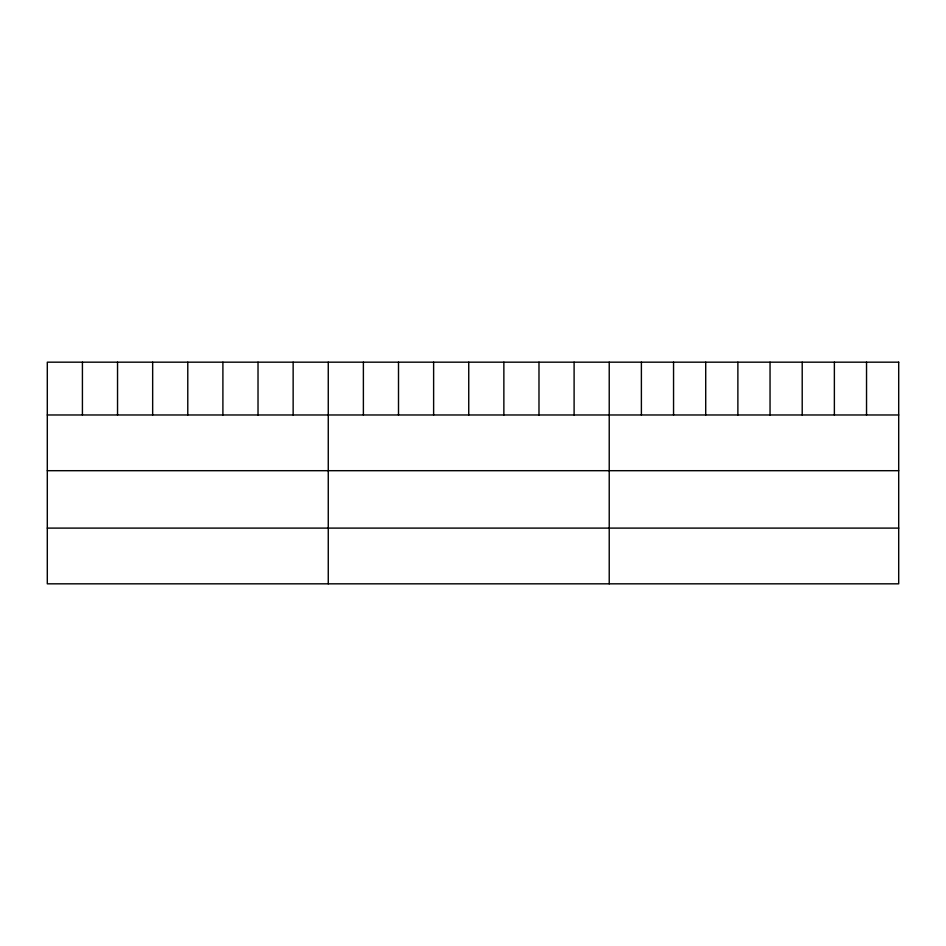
<?xml version="1.0" encoding="UTF-8"?>
<svg xmlns="http://www.w3.org/2000/svg" width="946" height="946" viewBox="0 0 946 946"><rect width="100%" height="100%" fill="white"/><g stroke="black" fill="none" stroke-linecap="round" stroke-linejoin="round"><path stroke-width="1.42" d="M47.3 414.975L898.7 414.975M47.3 470.694L898.7 470.694M47.3 528.105L898.7 528.105M866.536 362.176L866.536 414.975M834.372 362.176L834.372 414.975M802.208 362.176L802.208 414.975M770.044 362.176L770.044 414.975M737.88 362.176L737.88 414.975M705.716 362.176L705.716 414.975M673.552 362.176L673.552 414.975M641.388 362.176L641.388 414.975M609.224 362.176L609.224 583.824M574.104 362.176L574.104 414.975M538.984 362.176L538.984 414.975M503.863 362.176L503.863 414.975M468.743 362.176L468.743 414.975M433.623 362.176L433.623 414.975M398.503 362.176L398.503 414.975M363.382 362.176L363.382 414.975M328.262 362.176L328.262 583.824M293.142 362.176L293.142 414.975M258.022 362.176L258.022 414.975M222.901 362.176L222.901 414.975M187.781 362.176L187.781 414.975M152.661 362.176L152.661 414.975M117.541 362.176L117.541 414.975M82.42 362.176L82.42 414.975M898.7 362.176L47.3 362.176L47.3 583.824L898.7 583.824L898.7 362.176"/></g></svg>
